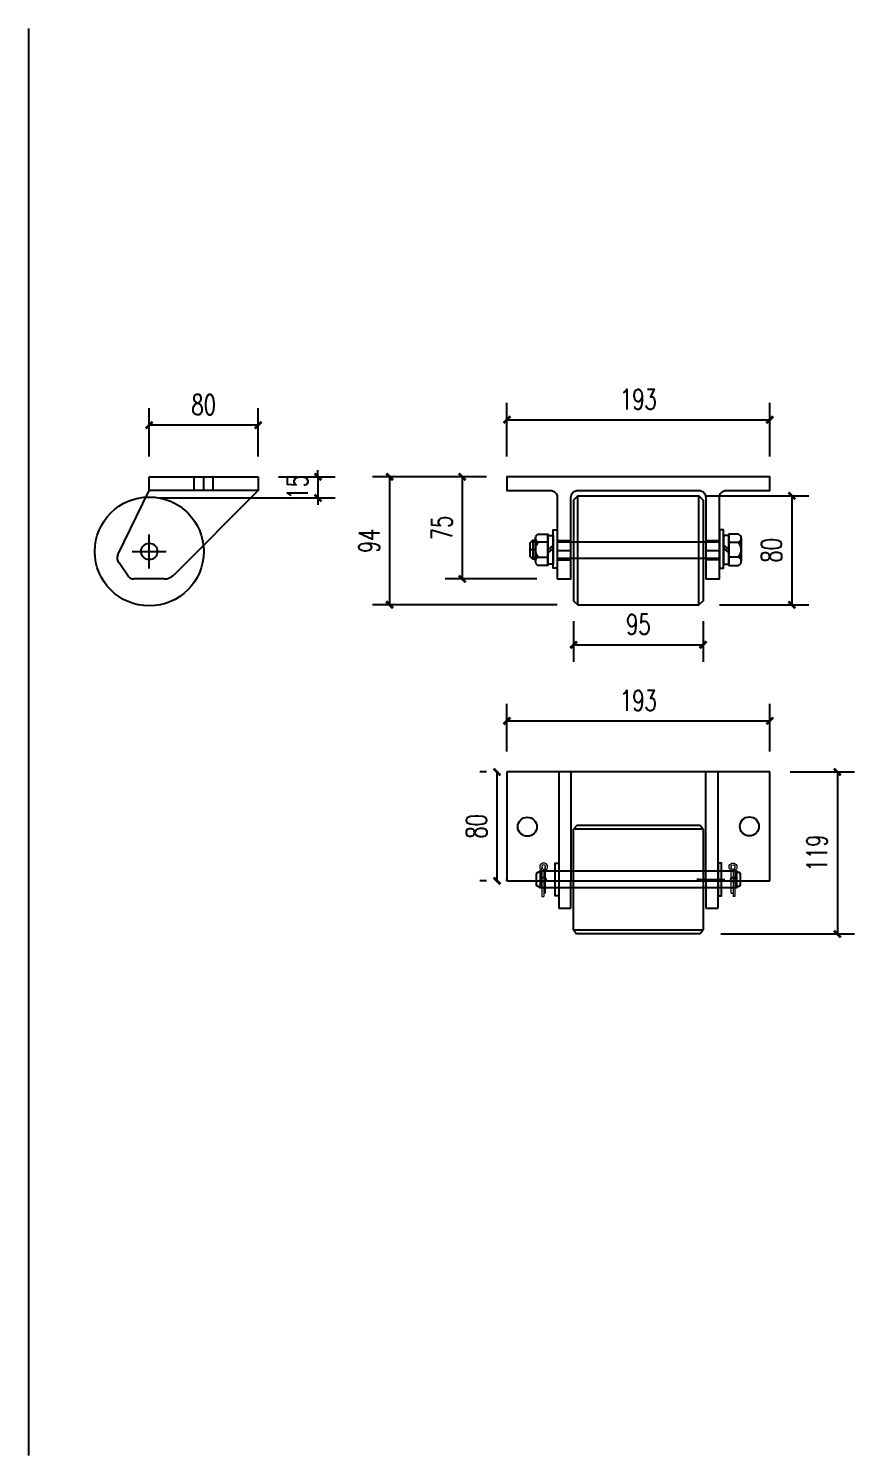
# Model space of a CAD drawing. Header units: millimetres. Extents: x -2430464 to 225692, y -180 to 1805330.
# Drawn here: x -761938 to -761332, y 486075 to 487123 of the extents above; entities that cross this region are included whole.
import ezdxf

# ---------------------------------------------------------------- set-up
doc = ezdxf.new("R2010")
doc.units = ezdxf.units.MM
doc.header["$LTSCALE"] = 1000
doc.linetypes.add('ACAD_ISO03W100', pattern=[30, 12, -18])
doc.linetypes.add('CENTER2', pattern=[28.575, 19.05, -3.175, 3.175, -3.175])
doc.layers.get('0').update_dxf_attribs({"linetype": 'CONTINUOUS'})
doc.layers.get('DEFPOINTS').update_dxf_attribs({"linetype": 'CONTINUOUS'})
doc.layers.add('00-HATCH(填充)', color=250, linetype='CONTINUOUS')
doc.layers.add('PUB_DIM', color=3, linetype='CONTINUOUS')
doc.styles.add('DIM_FONT', font='SIMPLEX', dxfattribs={"width": 0.7, "bigfont": 'GBCBIG'})
doc.dimstyles.new('DIMN5', dxfattribs={"dimscale": 0.05, "dimtxt": 300, "dimasz": 100, "dimexe": 250, "dimexo": 300, "dimgap": 150, "dimtad": 1, "dimdec": 0, "dimzin": 0, "dimdsep": 46, "dimtxsty": 'DIM_FONT', "dimblk": 'ARCHTICK', "dimcen": 0.09, "dimclrt": 7, "dimazin": 0, "dimtfac": 1, "dimtdec": 0, "dimtix": 1, "dimtmove": 0, "dimatfit": 3, "dimldrblk": 'ARCHTICK', "dimfxl": 0, "dimtolj": 1, "dimtzin": 0, "dimarcsym": 0})

# ---------------------------------------------------------------- blocks, each defined once
blk = doc.blocks.new('_ARCHTICK')
at = {"color": 0, "linetype": 'ByBlock', "const_width": 0.4}
blk.add_lwpolyline([(-0.5, -0.5), (0.5, 0.5)], dxfattribs=at)
blk = doc.blocks.new('*D2993')
at = {"layer": 'DEFPOINTS', "color": 0, "transparency": 16777216}
for p in [(-761394.3, 486835.7), (-761587.3, 486793.7), (-761394.3, 486793.7)]:
    blk.add_point(p, dxfattribs=at)
at = {"layer": 'PUB_DIM', "color": 0, "lineweight": -2, "transparency": 16777216}
for p, q in [((-761587.3, 486808.7), (-761587.3, 486848.2)), ((-761394.3, 486808.7), (-761394.3, 486848.2)), ((-761587.3, 486835.7), (-761394.3, 486835.7))]:
    blk.add_line(p, q, dxfattribs=at)
at = {"layer": 'PUB_DIM', "color": 0, "lineweight": -2, "transparency": 16777216, "xscale": 5, "yscale": 5, "zscale": 5, "rotation": 180}
blk.add_blockref('_ARCHTICK', (-761587.3, 486835.7), dxfattribs=at)
at = {"layer": 'PUB_DIM', "color": 0, "lineweight": -2, "transparency": 16777216, "xscale": 5, "yscale": 5, "zscale": 5}
blk.add_blockref('_ARCHTICK', (-761394.3, 486835.7), dxfattribs=at)
at = {"layer": 'PUB_DIM', "color": 7, "transparency": 16777216, "insert": (-761490.8, 486850.7), "char_height": 15, "attachment_point": 5, "style": 'DIM_FONT'}
blk.add_mtext('\\A1;193', dxfattribs=at)
blk = doc.blocks.new('*D2994')
at = {"layer": 'DEFPOINTS', "color": 0, "transparency": 16777216}
for p in [(-761587.3, 486793.7), (-761620.1, 486718.7), (-761550.3, 486718.7)]:
    blk.add_point(p, dxfattribs=at)
at = {"layer": 'PUB_DIM', "color": 0, "lineweight": -2, "transparency": 16777216}
for p, q in [((-761602.3, 486793.7), (-761632.6, 486793.7)), ((-761620.1, 486793.7), (-761620.1, 486718.7)), ((-761565.3, 486718.7), (-761632.6, 486718.7))]:
    blk.add_line(p, q, dxfattribs=at)
at = {"layer": 'PUB_DIM', "color": 0, "lineweight": -2, "transparency": 16777216, "xscale": 5, "yscale": 5, "zscale": 5}
for p, rotation in [((-761620.1, 486793.7), 90), ((-761620.1, 486718.7), 270)]:
    blk.add_blockref('_ARCHTICK', p, dxfattribs=dict(at, rotation=rotation))
at = {"layer": 'PUB_DIM', "color": 7, "transparency": 16777216, "insert": (-761635.1, 486756.2), "char_height": 15, "attachment_point": 5, "rotation": 90, "style": 'DIM_FONT'}
blk.add_mtext('\\A1;75', dxfattribs=at)
blk = doc.blocks.new('*D2884')
at = {"layer": 'DEFPOINTS', "color": 0, "transparency": 16777216}
for p in [(-761456.9, 486779.7), (-761446.3, 486699.7), (-761378.1, 486699.7)]:
    blk.add_point(p, dxfattribs=at)
at = {"layer": 'PUB_DIM', "color": 0, "lineweight": -2, "transparency": 16777216}
for p, q in [((-761441.9, 486779.7), (-761365.6, 486779.7)), ((-761378.1, 486779.7), (-761378.1, 486699.7)), ((-761431.3, 486699.7), (-761365.6, 486699.7))]:
    blk.add_line(p, q, dxfattribs=at)
at = {"layer": 'PUB_DIM', "color": 0, "lineweight": -2, "transparency": 16777216, "xscale": 5, "yscale": 5, "zscale": 5}
for p, rotation in [((-761378.1, 486779.7), 90), ((-761378.1, 486699.7), 270)]:
    blk.add_blockref('_ARCHTICK', p, dxfattribs=dict(at, rotation=rotation))
at = {"layer": 'PUB_DIM', "color": 7, "transparency": 16777216, "insert": (-761393.1, 486739.7), "char_height": 15, "attachment_point": 5, "rotation": 90, "style": 'DIM_FONT'}
blk.add_mtext('\\A1;80', dxfattribs=at)
blk = doc.blocks.new('*D2995')
at = {"layer": 'DEFPOINTS', "color": 0, "transparency": 16777216}
for p in [(-761587.3, 486793.7), (-761673.4, 486699.7), (-761535.3, 486699.7)]:
    blk.add_point(p, dxfattribs=at)
at = {"layer": 'PUB_DIM', "color": 0, "lineweight": -2, "transparency": 16777216}
for p, q in [((-761602.3, 486793.7), (-761685.9, 486793.7)), ((-761673.4, 486793.7), (-761673.4, 486699.7)), ((-761550.3, 486699.7), (-761685.9, 486699.7))]:
    blk.add_line(p, q, dxfattribs=at)
at = {"layer": 'PUB_DIM', "color": 0, "lineweight": -2, "transparency": 16777216, "xscale": 5, "yscale": 5, "zscale": 5}
for p, rotation in [((-761673.4, 486793.7), 90), ((-761673.4, 486699.7), 270)]:
    blk.add_blockref('_ARCHTICK', p, dxfattribs=dict(at, rotation=rotation))
at = {"layer": 'PUB_DIM', "color": 7, "transparency": 16777216, "insert": (-761688.4, 486746.7), "char_height": 15, "attachment_point": 5, "rotation": 90, "style": 'DIM_FONT'}
blk.add_mtext('\\A1;94', dxfattribs=at)
blk = doc.blocks.new('*D2996')
at = {"layer": 'DEFPOINTS', "color": 0, "transparency": 16777216}
for p in [(-761538.3, 486702.7), (-761443.3, 486702.7), (-761443.3, 486670.3)]:
    blk.add_point(p, dxfattribs=at)
at = {"layer": 'PUB_DIM', "color": 0, "lineweight": -2, "transparency": 16777216}
for p, q in [((-761538.3, 486687.7), (-761538.3, 486657.8)), ((-761443.3, 486687.7), (-761443.3, 486657.8)), ((-761538.3, 486670.3), (-761443.3, 486670.3))]:
    blk.add_line(p, q, dxfattribs=at)
at = {"layer": 'PUB_DIM', "color": 0, "lineweight": -2, "transparency": 16777216, "xscale": 5, "yscale": 5, "zscale": 5, "rotation": 180}
blk.add_blockref('_ARCHTICK', (-761538.3, 486670.3), dxfattribs=at)
at = {"layer": 'PUB_DIM', "color": 0, "lineweight": -2, "transparency": 16777216, "xscale": 5, "yscale": 5, "zscale": 5}
blk.add_blockref('_ARCHTICK', (-761443.3, 486670.3), dxfattribs=at)
at = {"layer": 'PUB_DIM', "color": 7, "transparency": 16777216, "insert": (-761490.8, 486685.3), "char_height": 15, "attachment_point": 5, "style": 'DIM_FONT'}
blk.add_mtext('\\A1;95', dxfattribs=at)
blk = doc.blocks.new('*U116')
blk.add_lwpolyline([(-12, 0), (-12, 2.5), (12, 2.5), (12, 0)], close=True)
blk = doc.blocks.new('*U115')
at = {"color": 8, "linetype": 'Continuous', "lineweight": 15}
for p, q in [((-1, 1.9), (-2.1, 1)), ((0, 1.4), (0, -1.4)), ((-1, -1.9), (-2.1, -1))]:
    blk.add_line(p, q, dxfattribs=at)
at = {"color": 7, "linetype": 'Continuous', "lineweight": 15}
for p, q in [((16, 1.4), (0, 1.4)), ((0, 0), (18.5, 0)), ((16, 1.4), (16, 0)), ((18.5, -1.4), (18.5, 0)), ((0, -1.4), (18.5, -1.4))]:
    blk.add_line(p, q, dxfattribs=at)
for centre, radius, start, end in [((-3.2, 0), 2.9, 41.3178, 318.6822), ((-3.2, 0), 1.45, 41.3178, 318.6822), ((0, 2.8), 2.82, 221.3178, 270), ((0, -2.8), 2.82, 90, 138.6822), ((0, 2.8), 1.37, 221.3178, 270), ((0, -2.8), 1.37, 90, 138.6822)]:
    blk.add_arc(centre, radius, start, end, dxfattribs=at)
blk = doc.blocks.new('无头销轴_B型_d12x150')
at = {"color": 0}
for p, q in [((-72, 6), (-72, -6)), ((72, 6), (72, -6))]:
    blk.add_line(p, q, dxfattribs=at)
blk.add_lwpolyline([(-75, 4.3), (-75, -4.3), (-72, -6), (72, -6), (75, -4.3), (75, 4.3), (72, 6), (-72, 6)], close=True, dxfattribs=at)
for centre in [(-69.5, 0), (69.5, 0)]:
    blk.add_circle(centre, 1.6, dxfattribs=at)
blk = doc.blocks.new('*D3008')
at = {"layer": 'DEFPOINTS', "color": 0, "transparency": 16777216}
for p in [(-761394.3, 486614.4), (-761587.3, 486576.9), (-761394.3, 486576.9)]:
    blk.add_point(p, dxfattribs=at)
at = {"layer": 'PUB_DIM', "color": 0, "lineweight": -2, "transparency": 16777216}
for p, q in [((-761587.3, 486591.9), (-761587.3, 486626.9)), ((-761394.3, 486591.9), (-761394.3, 486626.9)), ((-761587.3, 486614.4), (-761394.3, 486614.4))]:
    blk.add_line(p, q, dxfattribs=at)
at = {"layer": 'PUB_DIM', "color": 0, "lineweight": -2, "transparency": 16777216, "xscale": 5, "yscale": 5, "zscale": 5, "rotation": 180}
blk.add_blockref('_ARCHTICK', (-761587.3, 486614.4), dxfattribs=at)
at = {"layer": 'PUB_DIM', "color": 0, "lineweight": -2, "transparency": 16777216, "xscale": 5, "yscale": 5, "zscale": 5}
blk.add_blockref('_ARCHTICK', (-761394.3, 486614.4), dxfattribs=at)
at = {"layer": 'PUB_DIM', "color": 7, "transparency": 16777216, "insert": (-761490.8, 486629.4), "char_height": 15, "attachment_point": 5, "style": 'DIM_FONT'}
blk.add_mtext('\\A1;193', dxfattribs=at)
blk = doc.blocks.new('*D3009')
at = {"layer": 'DEFPOINTS', "color": 0, "transparency": 16777216}
for p in [(-761587.3, 486576.9), (-761594.6, 486496.9), (-761587.3, 486496.9)]:
    blk.add_point(p, dxfattribs=at)
at = {"layer": 'PUB_DIM', "color": 0, "lineweight": -2, "transparency": 16777216}
for p, q in [((-761602.3, 486576.9), (-761607.1, 486576.9)), ((-761594.6, 486576.9), (-761594.6, 486496.9)), ((-761602.3, 486496.9), (-761607.1, 486496.9))]:
    blk.add_line(p, q, dxfattribs=at)
at = {"layer": 'PUB_DIM', "color": 0, "lineweight": -2, "transparency": 16777216, "xscale": 5, "yscale": 5, "zscale": 5}
for p, rotation in [((-761594.6, 486576.9), 90), ((-761594.6, 486496.9), 270)]:
    blk.add_blockref('_ARCHTICK', p, dxfattribs=dict(at, rotation=rotation))
at = {"layer": 'PUB_DIM', "color": 7, "transparency": 16777216, "insert": (-761609.6, 486536.9), "char_height": 15, "attachment_point": 5, "rotation": 90, "style": 'DIM_FONT'}
blk.add_mtext('\\A1;80', dxfattribs=at)
blk = doc.blocks.new('*D3010')
at = {"layer": 'DEFPOINTS', "color": 0, "transparency": 16777216}
for p in [(-761394.3, 486576.9), (-761445.3, 486457.9), (-761344.7, 486457.9)]:
    blk.add_point(p, dxfattribs=at)
at = {"layer": 'PUB_DIM', "color": 0, "lineweight": -2, "transparency": 16777216}
for p, q in [((-761379.3, 486576.9), (-761332.2, 486576.9)), ((-761344.7, 486576.9), (-761344.7, 486457.9)), ((-761430.3, 486457.9), (-761332.2, 486457.9))]:
    blk.add_line(p, q, dxfattribs=at)
at = {"layer": 'PUB_DIM', "color": 0, "lineweight": -2, "transparency": 16777216, "xscale": 5, "yscale": 5, "zscale": 5}
for p, rotation in [((-761344.7, 486576.9), 90), ((-761344.7, 486457.9), 270)]:
    blk.add_blockref('_ARCHTICK', p, dxfattribs=dict(at, rotation=rotation))
at = {"layer": 'PUB_DIM', "color": 7, "transparency": 16777216, "insert": (-761359.7, 486517.4), "char_height": 15, "attachment_point": 5, "rotation": 90, "style": 'DIM_FONT'}
blk.add_mtext('\\A1;119', dxfattribs=at)
blk = doc.blocks.new('*D3011')
at = {"layer": 'DEFPOINTS', "color": 0, "transparency": 16777216}
for p in [(-761849.9, 486831.7), (-761849.9, 486793.7), (-761769.9, 486793.7)]:
    blk.add_point(p, dxfattribs=at)
at = {"layer": 'PUB_DIM', "color": 0, "lineweight": -2, "transparency": 16777216}
for p, q in [((-761849.9, 486808.7), (-761849.9, 486844.2)), ((-761769.9, 486808.7), (-761769.9, 486844.2)), ((-761769.9, 486831.7), (-761849.9, 486831.7))]:
    blk.add_line(p, q, dxfattribs=at)
at = {"layer": 'PUB_DIM', "color": 0, "lineweight": -2, "transparency": 16777216, "xscale": 5, "yscale": 5, "zscale": 5, "rotation": 180}
blk.add_blockref('_ARCHTICK', (-761849.9, 486831.7), dxfattribs=at)
at = {"layer": 'PUB_DIM', "color": 0, "lineweight": -2, "transparency": 16777216, "xscale": 5, "yscale": 5, "zscale": 5}
blk.add_blockref('_ARCHTICK', (-761769.9, 486831.7), dxfattribs=at)
at = {"layer": 'PUB_DIM', "color": 7, "transparency": 16777216, "insert": (-761809.9, 486846.7), "char_height": 15, "attachment_point": 5, "style": 'DIM_FONT'}
blk.add_mtext('\\A1;80', dxfattribs=at)
blk = doc.blocks.new('*D3012')
at = {"layer": 'DEFPOINTS', "color": 0, "transparency": 16777216}
for p in [(-761769.9, 486793.7), (-761857.1, 486778.2), (-761726, 486778.2)]:
    blk.add_point(p, dxfattribs=at)
at = {"layer": 'PUB_DIM', "color": 0, "lineweight": -2, "transparency": 16777216}
for p, q in [((-761726, 486793.7), (-761726, 486798.7)), ((-761754.9, 486793.7), (-761713.5, 486793.7)), ((-761726, 486793.7), (-761726, 486778.2)), ((-761842.1, 486778.2), (-761713.5, 486778.2)), ((-761726, 486778.2), (-761726, 486773.2))]:
    blk.add_line(p, q, dxfattribs=at)
at = {"layer": 'PUB_DIM', "color": 0, "lineweight": -2, "transparency": 16777216, "xscale": 5, "yscale": 5, "zscale": 5}
for p, rotation in [((-761726, 486793.7), 270), ((-761726, 486778.2), 90)]:
    blk.add_blockref('_ARCHTICK', p, dxfattribs=dict(at, rotation=rotation))
at = {"layer": 'PUB_DIM', "color": 7, "transparency": 16777216, "insert": (-761741, 486786), "char_height": 15, "attachment_point": 5, "rotation": 90, "style": 'DIM_FONT'}
blk.add_mtext('\\A1;15', dxfattribs=at)

msp = doc.modelspace()

# ---------------------------------------------------------------- linework, layer by layer
for p, q in [((-761938.48, 487123.07), (-761938.48, 486074.78)), ((-761535.3, 486779.68), (-761446.3, 486779.68)), ((-761557.3, 486745.69), (-761564.3, 486745.69)), ((-761553.3, 486743.54), (-761557.3, 486740.19)), ((-761428.3, 486743.54), (-761424.3, 486740.19)), ((-761424.3, 486745.69), (-761417.3, 486745.69)), ((-761415.3, 486747.19), (-761415.3, 486733.19)), ((-761564.3, 486734.69), (-761557.3, 486734.69)), ((-761553.3, 486741.24), (-761557.3, 486737.89)), ((-761428.3, 486741.24), (-761424.3, 486737.89)), ((-761417.3, 486734.69), (-761424.3, 486734.69))]:
    msp.add_line(p, q)
at = {"color": 4}
for p, q in [((-761569.3, 486746.19), (-761566.3, 486746.19)), ((-761566.3, 486740.19), (-761570.3, 486740.19)), ((-761566.3, 486734.19), (-761569.3, 486734.19))]:
    msp.add_line(p, q, dxfattribs=at)
at = {"color": 1}
for p, q in [((-761540.3, 486746.68), (-761550.3, 486746.68)), ((-761431.3, 486746.68), (-761441.3, 486746.68)), ((-761550.3, 486732.68), (-761540.3, 486732.68)), ((-761431.3, 486732.68), (-761441.3, 486732.68))]:
    msp.add_line(p, q, dxfattribs=at)
at = {"color": 6, "linetype": 'ACAD_ISO03W100'}
for p, q in [((-761431.3, 486745.68), (-761550.3, 486745.68)), ((-761431.3, 486733.68), (-761550.3, 486733.68))]:
    msp.add_line(p, q, dxfattribs=at)
at = {"color": 2}
for p, q in [((-761550.3, 486739.68), (-761540.3, 486739.68)), ((-761441.3, 486739.68), (-761431.3, 486739.68))]:
    msp.add_line(p, q, dxfattribs=at)
at = {"color": 0}
for p, q in [((-761394.3, 486576.93), (-761587.3, 486576.93)), ((-761587.3, 486576.93), (-761587.3, 486496.93)), ((-761549.3, 486576.93), (-761549.3, 486496.93)), ((-761540.3, 486576.93), (-761540.3, 486496.93)), ((-761441.3, 486496.93), (-761441.3, 486576.93)), ((-761432.3, 486496.93), (-761432.3, 486576.93)), ((-761394.3, 486496.93), (-761394.3, 486576.93)), ((-761535.8, 486537.93), (-761538.3, 486534.93)), ((-761538.3, 486460.93), (-761538.3, 486534.93)), ((-761443.3, 486534.93), (-761538.3, 486534.93)), ((-761535.8, 486537.93), (-761445.3, 486537.93)), ((-761445.3, 486537.93), (-761443.3, 486534.93)), ((-761443.3, 486534.93), (-761443.3, 486460.93)), ((-761587.3, 486496.93), (-761587.3, 486497.93)), ((-761587.3, 486496.93), (-761394.3, 486496.93)), ((-761549.3, 486496.93), (-761549.3, 486476.93)), ((-761540.3, 486476.93), (-761540.3, 486496.93)), ((-761445.8, 486497.93), (-761447.8, 486497.93)), ((-761441.3, 486496.93), (-761441.3, 486476.93)), ((-761432.3, 486476.93), (-761432.3, 486496.93)), ((-761549.3, 486476.93), (-761540.3, 486476.93)), ((-761441.3, 486476.93), (-761432.3, 486476.93)), ((-761538.3, 486460.93), (-761536.3, 486457.93)), ((-761538.3, 486460.93), (-761443.3, 486460.93)), ((-761443.3, 486460.93), (-761445.3, 486457.93)), ((-761445.3, 486457.93), (-761536.3, 486457.93))]:
    msp.add_line(p, q, dxfattribs=at)
at = {"color": 0, "linetype": 'CENTER2', "ltscale": 0.5}
msp.add_line((-761446.3, 486497.93), (-761427.3, 486497.93), dxfattribs=at)
for points in [[(-761535.3, 486783.68), (-761446.3, 486783.68, -0.4142136), (-761441.3, 486778.68), (-761441.3, 486718.68), (-761431.3, 486718.68), (-761431.3, 486778.68, -0.4142136), (-761426.3, 486783.68), (-761394.3, 486783.68), (-761394.3, 486793.68), (-761587.3, 486793.68), (-761587.3, 486783.68), (-761555.3, 486783.68, -0.4142136), (-761550.3, 486778.68), (-761550.3, 486718.68)], [(-761550.3, 486718.68), (-761540.3, 486718.68), (-761540.3, 486778.68, -0.4142136), (-761535.3, 486783.68)]]:
    msp.add_lwpolyline(points, format="xyb")
for points in [[(-761535.3, 486699.68), (-761535.3, 486779.68), (-761538.3, 486776.68), (-761538.3, 486702.68), (-761535.3, 486699.68), (-761446.3, 486699.68)], [(-761553.3, 486726.69), (-761553.3, 486754.69), (-761550.3, 486754.69), (-761550.3, 486726.69), (-761553.3, 486726.69), (-761553.3, 486727.69)], [(-761428.3, 486726.69), (-761428.3, 486754.69), (-761431.3, 486754.69), (-761431.3, 486726.69), (-761428.3, 486726.69), (-761428.3, 486727.69)], [(-761568.3, 486747.19), (-761566.3, 486747.19), (-761566.3, 486733.19), (-761568.3, 486733.19)]]:
    msp.add_lwpolyline(points)
for points in [[(-761443.3, 486702.68), (-761446.3, 486699.68), (-761446.3, 486779.68), (-761443.3, 486776.68)], [(-761570.3, 486745.19), (-761568.3, 486747.19), (-761568.3, 486733.19), (-761570.3, 486735.19)], [(-761566.3, 486748.69), (-761566.3, 486745.69), (-761566.3, 486734.69), (-761566.3, 486731.69)], [(-761415.3, 486748.69), (-761415.3, 486745.69), (-761415.3, 486734.69), (-761415.3, 486731.69)]]:
    msp.add_lwpolyline(points, close=True)
for points in [[(-761564.3, 486751.69), (-761557.3, 486751.69), (-761557.3, 486750.69), (-761553.3, 486750.69), (-761553.3, 486729.69), (-761557.3, 486729.69), (-761557.3, 486750.69), (-761557.3, 486728.69), (-761564.3, 486728.69, -0.6666667), (-761564.3, 486734.69, -0.3636364), (-761564.3, 486745.69, -0.6666667)], [(-761417.3, 486751.69), (-761424.3, 486751.69), (-761424.3, 486750.69), (-761428.3, 486750.69), (-761428.3, 486729.69), (-761424.3, 486729.69), (-761424.3, 486750.69), (-761424.3, 486728.69), (-761417.3, 486728.69, 0.6666667), (-761417.3, 486734.69, 0.3636364), (-761417.3, 486745.69, 0.6666667)]]:
    msp.add_lwpolyline(points, format="xyb", close=True)
at = {"color": 0}
for centre in [(-761572.3, 486536.67), (-761409.3, 486536.93)]:
    msp.add_circle(centre, 7, dxfattribs=at)
at = {"layer": '00-HATCH(填充)', "color": 0, "lineweight": -3}
for p, q in [((-761849.86, 486793.68), (-761769.86, 486793.68)), ((-761849.86, 486783.68), (-761849.86, 486793.68)), ((-761816.86, 486783.68), (-761816.86, 486793.68)), ((-761809.86, 486783.68), (-761809.86, 486793.68)), ((-761802.86, 486783.68), (-761802.86, 486793.68)), ((-761769.86, 486793.68), (-761769.86, 486783.68)), ((-761872.93, 486736.39), (-761849.86, 486783.68)), ((-761769.86, 486783.68), (-761849.86, 486783.68)), ((-761769.86, 486783.68), (-761831.94, 486721.61)), ((-761864.82, 486720.08), (-761871.91, 486730.59)), ((-761839.01, 486718.68), (-761861.35, 486718.68))]:
    msp.add_line(p, q, dxfattribs=at)
at = {"layer": '00-HATCH(填充)', "color": 0, "lineweight": -3, "ltscale": 0.5}
for p, q in [((-761849.86, 486726.39), (-761849.86, 486751.39)), ((-761862.36, 486738.89), (-761837.36, 486738.89))]:
    msp.add_line(p, q, dxfattribs=at)
at = {"layer": '00-HATCH(填充)', "color": 2, "lineweight": -3}
msp.add_circle((-761849.86, 486738.89), 40, dxfattribs=at)
at = {"layer": '00-HATCH(填充)', "color": 0, "lineweight": -3}
msp.add_circle((-761849.86, 486738.89), 6, dxfattribs=at)
for centre, radius, start, end in [((-761868.44, 486734.19), 5, 154, 226.05646), ((-761839.01, 486728.68), 10, 270, 315), ((-761861.35, 486723.68), 5, 226.05646, 270)]:
    msp.add_arc(centre, radius, start, end, dxfattribs=at)

# ---------------------------------------------------------------- block references
at = {"color": 0}
msp.add_blockref('无头销轴_B型_d12x150', (-761490.8, 486497.93), dxfattribs=at)
for name, p, rotation in [('*U115', (-761560.3, 486503.93), 270), ('*U116', (-761549.3, 486497.93), 90)]:
    msp.add_blockref(name, p, dxfattribs=dict(at, rotation=rotation))
at = {"color": 0, "xscale": -1}
for name, p, rotation in [('*U116', (-761432.3, 486497.93), 270), ('*U115', (-761421.3, 486503.93), 90)]:
    msp.add_blockref(name, p, dxfattribs=dict(at, rotation=rotation))

# ---------------------------------------------------------------- dimensions: what is measured, and where the dimension line sits
at = {"layer": 'PUB_DIM'}
for base, p1, p2, picture, middle in [((-761394.3, 486835.72), (-761587.3, 486793.68), (-761394.3, 486793.68), '*D2993', (-761490.8, 486850.72)), ((-761849.86, 486831.73), (-761769.86, 486793.68), (-761849.86, 486793.68), '*D3011', (-761809.86, 486846.73)), ((-761443.3, 486670.34), (-761538.3, 486702.68), (-761443.3, 486702.68), '*D2996', (-761490.8, 486685.34)), ((-761394.3, 486614.39), (-761587.3, 486576.93), (-761394.3, 486576.93), '*D3008', (-761490.8, 486629.39))]:
    dim = msp.add_linear_dim(base=base, p1=p1, p2=p2, dimstyle='DIMN5', dxfattribs=at)
    dim.commit()
    dim.dimension.update_dxf_attribs({"geometry": picture, "text_midpoint": middle})
for base, p1, p2, picture, middle in [((-761725.99, 486778.24), (-761769.86, 486793.68), (-761857.06, 486778.24), '*D3012', (-761740.99, 486785.96)), ((-761673.44, 486699.68), (-761587.3, 486793.68), (-761535.3, 486699.68), '*D2995', (-761688.44, 486746.68)), ((-761620.12, 486718.68), (-761587.3, 486793.68), (-761550.3, 486718.68), '*D2994', (-761635.12, 486756.18)), ((-761378.07, 486699.68), (-761456.94, 486779.68), (-761446.3, 486699.68), '*D2884', (-761393.07, 486739.68)), ((-761594.57, 486496.93), (-761587.3, 486576.93), (-761587.3, 486496.93), '*D3009', (-761609.57, 486536.93)), ((-761344.66, 486457.93), (-761394.3, 486576.93), (-761445.3, 486457.93), '*D3010', (-761359.66, 486517.43))]:
    dim = msp.add_linear_dim(base=base, p1=p1, p2=p2, angle=270, dimstyle='DIMN5', dxfattribs=at)
    dim.commit()
    dim.dimension.update_dxf_attribs({"geometry": picture, "text_midpoint": middle})

doc.saveas('drawing.dxf')
